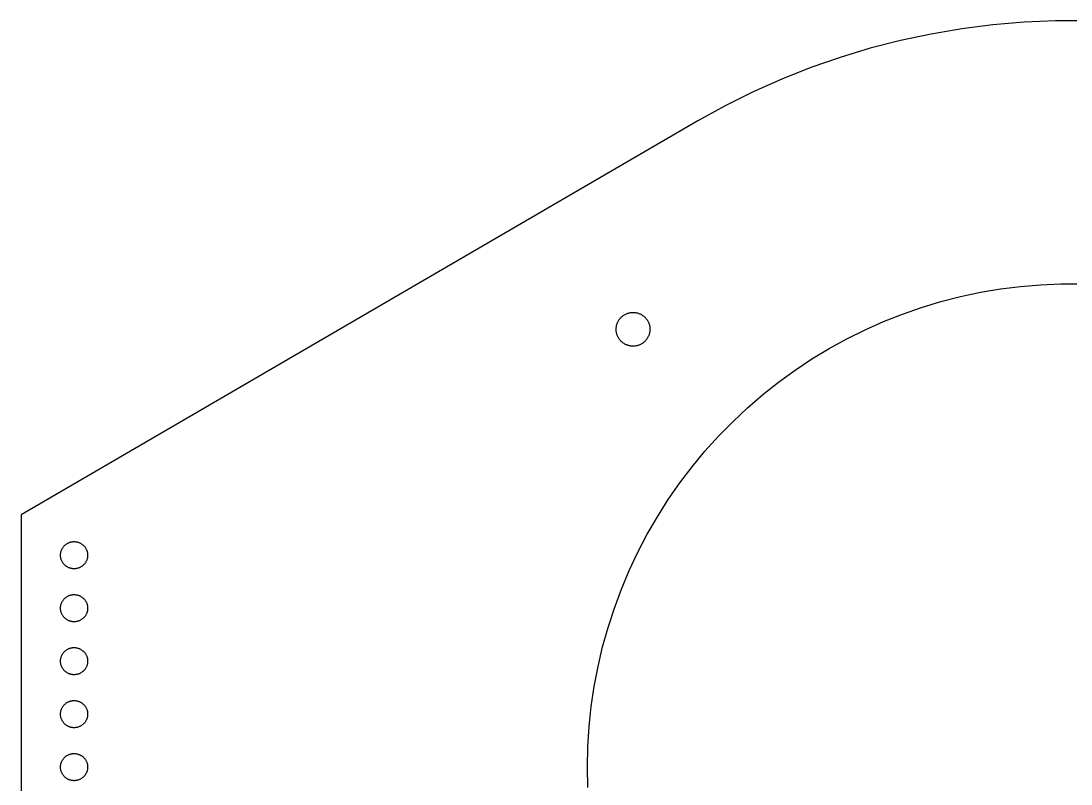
# Model space of a CAD drawing. Header units: metres. Extents: x -6.2 to 6.2, y -4.4 to 4.4.
# Drawn here: x -6.24 to 0, y -0.1 to 4.44 of the extents above; entities that cross this region are included whole.
import ezdxf

# ---------------------------------------------------------------- set-up
doc = ezdxf.new("R2010")
doc.units = ezdxf.units.M

msp = doc.modelspace()

# ---------------------------------------------------------------- linework, layer by layer
for p, q in [((-0.0929, 4.436), (-0.2786, 4.4282)), ((0.0929, 4.436), (-0.0929, 4.436)), ((-0.6482, 4.3894), (-0.8314, 4.3584)), ((-0.4638, 4.4127), (-0.6482, 4.3894)), ((-0.2786, 4.4282), (-0.4638, 4.4127)), ((-1.0132, 4.3198), (-1.1932, 4.2736)), ((-0.8314, 4.3584), (-1.0132, 4.3198)), ((-1.1932, 4.2736), (-1.3711, 4.2198)), ((-1.3711, 4.2198), (-1.5466, 4.1587)), ((-1.5466, 4.1587), (-1.7194, 4.0903)), ((-1.7194, 4.0903), (-1.8892, 4.0147)), ((-1.8892, 4.0147), (-2.0556, 3.9321)), ((-2.0556, 3.9321), (-2.2185, 3.8426)), ((-2.2185, 3.8426), (-6.2406, 1.5)), ((-0.1804, 2.8683), (-0.0602, 2.8734)), ((-0.0602, 2.8734), (0.0602, 2.8734)), ((-0.6563, 2.7981), (-0.5385, 2.8231)), ((-0.5385, 2.8231), (-0.4198, 2.8432)), ((-0.4198, 2.8432), (-0.3004, 2.8583)), ((-0.3004, 2.8583), (-0.1804, 2.8683)), ((-0.8881, 2.7333), (-0.7729, 2.7681)), ((-0.7729, 2.7681), (-0.6563, 2.7981)), ((-2.6645, 2.6822), (-2.6611, 2.6848)), ((-2.6611, 2.6848), (-2.6576, 2.6871)), ((-2.6576, 2.6871), (-2.654, 2.6893)), ((-2.654, 2.6893), (-2.6504, 2.6914)), ((-2.6504, 2.6914), (-2.6466, 2.6933)), ((-2.6466, 2.6933), (-2.6428, 2.6951)), ((-2.6428, 2.6951), (-2.6389, 2.6967)), ((-2.6389, 2.6967), (-2.6349, 2.6981)), ((-2.6349, 2.6981), (-2.6309, 2.6993)), ((-2.6309, 2.6993), (-2.6269, 2.7004)), ((-2.6269, 2.7004), (-2.6228, 2.7013)), ((-2.6228, 2.7013), (-2.6186, 2.7021)), ((-2.6186, 2.7021), (-2.6145, 2.7027)), ((-2.6145, 2.7027), (-2.6103, 2.7031)), ((-2.6103, 2.7031), (-2.6061, 2.7033)), ((-2.6061, 2.7033), (-2.6019, 2.7033)), ((-2.6019, 2.7033), (-2.5977, 2.7032)), ((-2.5977, 2.7032), (-2.5935, 2.7029)), ((-2.5935, 2.7029), (-2.5893, 2.7024)), ((-2.5893, 2.7024), (-2.5851, 2.7017)), ((-2.5851, 2.7017), (-2.581, 2.7009)), ((-2.581, 2.7009), (-2.5769, 2.6999)), ((-2.5769, 2.6999), (-2.5729, 2.6987)), ((-2.5729, 2.6987), (-2.5689, 2.6974)), ((-2.5689, 2.6974), (-2.565, 2.6959)), ((-2.565, 2.6959), (-2.5611, 2.6942)), ((-2.5611, 2.6942), (-2.5573, 2.6924)), ((-2.5573, 2.6924), (-2.5536, 2.6904)), ((-2.5536, 2.6904), (-2.55, 2.6883)), ((-2.55, 2.6883), (-2.5465, 2.686)), ((-2.5465, 2.686), (-2.5431, 2.6835)), ((-2.5431, 2.6835), (-2.5398, 2.6809)), ((-1.1137, 2.6494), (-1.0018, 2.6938)), ((-1.0018, 2.6938), (-0.8881, 2.7333)), ((-2.7021, 2.6186), (-2.7013, 2.6228)), ((-2.7013, 2.6228), (-2.7004, 2.6269)), ((-2.7004, 2.6269), (-2.6993, 2.6309)), ((-2.6993, 2.6309), (-2.6981, 2.6349)), ((-2.6981, 2.6349), (-2.6967, 2.6389)), ((-2.6967, 2.6389), (-2.6951, 2.6428)), ((-2.6951, 2.6428), (-2.6933, 2.6466)), ((-2.6933, 2.6466), (-2.6914, 2.6504)), ((-2.6914, 2.6504), (-2.6893, 2.654)), ((-2.6893, 2.654), (-2.6871, 2.6576)), ((-2.6871, 2.6576), (-2.6848, 2.6611)), ((-2.6848, 2.6611), (-2.6822, 2.6645)), ((-2.6822, 2.6645), (-2.6796, 2.6677)), ((-2.6796, 2.6677), (-2.6768, 2.6709)), ((-2.6768, 2.6709), (-2.6739, 2.6739)), ((-2.6739, 2.6739), (-2.6709, 2.6768)), ((-2.6709, 2.6768), (-2.6677, 2.6796)), ((-2.6677, 2.6796), (-2.6645, 2.6822)), ((-2.5398, 2.6809), (-2.5365, 2.6782)), ((-2.5365, 2.6782), (-2.5334, 2.6754)), ((-2.5334, 2.6754), (-2.5305, 2.6724)), ((-2.5305, 2.6724), (-2.5276, 2.6693)), ((-2.5276, 2.6693), (-2.5249, 2.6661)), ((-2.5249, 2.6661), (-2.5223, 2.6628)), ((-2.5223, 2.6628), (-2.5199, 2.6593)), ((-2.5199, 2.6593), (-2.5176, 2.6558)), ((-2.5176, 2.6558), (-2.5155, 2.6522)), ((-2.5155, 2.6522), (-2.5135, 2.6485)), ((-2.5135, 2.6485), (-2.5116, 2.6447)), ((-2.5116, 2.6447), (-2.51, 2.6408)), ((-2.51, 2.6408), (-2.5085, 2.6369)), ((-2.5085, 2.6369), (-2.5071, 2.633)), ((-2.5071, 2.633), (-2.5059, 2.6289)), ((-2.5059, 2.6289), (-2.5049, 2.6248)), ((-2.5049, 2.6248), (-2.5041, 2.6207)), ((-1.2237, 2.6005), (-1.1137, 2.6494)), ((-2.7033, 2.6061), (-2.7031, 2.6103)), ((-2.7033, 2.6019), (-2.7033, 2.6061)), ((-2.7032, 2.5977), (-2.7033, 2.6019)), ((-2.7029, 2.5935), (-2.7032, 2.5977)), ((-2.7031, 2.6103), (-2.7027, 2.6145)), ((-2.7024, 2.5893), (-2.7029, 2.5935)), ((-2.7027, 2.6145), (-2.7021, 2.6186)), ((-2.7017, 2.5851), (-2.7024, 2.5893)), ((-2.7009, 2.581), (-2.7017, 2.5851)), ((-2.6999, 2.5769), (-2.7009, 2.581)), ((-2.6987, 2.5729), (-2.6999, 2.5769)), ((-2.6974, 2.5689), (-2.6987, 2.5729)), ((-2.6959, 2.565), (-2.6974, 2.5689)), ((-2.6942, 2.5611), (-2.6959, 2.565)), ((-2.6924, 2.5573), (-2.6942, 2.5611)), ((-2.5125, 2.5592), (-2.5145, 2.5555)), ((-2.5108, 2.5631), (-2.5125, 2.5592)), ((-2.5092, 2.5669), (-2.5108, 2.5631)), ((-2.5078, 2.5709), (-2.5092, 2.5669)), ((-2.5065, 2.5749), (-2.5078, 2.5709)), ((-2.5054, 2.579), (-2.5065, 2.5749)), ((-2.5045, 2.5831), (-2.5054, 2.579)), ((-2.5038, 2.5872), (-2.5045, 2.5831)), ((-2.5041, 2.6207), (-2.5035, 2.6166)), ((-2.5032, 2.5914), (-2.5038, 2.5872)), ((-2.5035, 2.6166), (-2.503, 2.6124)), ((-2.5028, 2.5956), (-2.5032, 2.5914)), ((-2.503, 2.6124), (-2.5027, 2.6082)), ((-2.5026, 2.5998), (-2.5028, 2.5956)), ((-2.5027, 2.6082), (-2.5025, 2.604)), ((-2.5025, 2.604), (-2.5026, 2.5998)), ((-1.3315, 2.5469), (-1.2237, 2.6005)), ((-2.6904, 2.5536), (-2.6924, 2.5573)), ((-2.6883, 2.55), (-2.6904, 2.5536)), ((-2.686, 2.5465), (-2.6883, 2.55)), ((-2.6835, 2.5431), (-2.686, 2.5465)), ((-2.6809, 2.5398), (-2.6835, 2.5431)), ((-2.6782, 2.5365), (-2.6809, 2.5398)), ((-2.6754, 2.5334), (-2.6782, 2.5365)), ((-2.6724, 2.5305), (-2.6754, 2.5334)), ((-2.6693, 2.5276), (-2.6724, 2.5305)), ((-2.6661, 2.5249), (-2.6693, 2.5276)), ((-2.6628, 2.5223), (-2.6661, 2.5249)), ((-2.6593, 2.5199), (-2.6628, 2.5223)), ((-2.6558, 2.5176), (-2.6593, 2.5199)), ((-2.6522, 2.5155), (-2.6558, 2.5176)), ((-2.6485, 2.5135), (-2.6522, 2.5155)), ((-2.6447, 2.5116), (-2.6485, 2.5135)), ((-2.6408, 2.51), (-2.6447, 2.5116)), ((-2.6369, 2.5085), (-2.6408, 2.51)), ((-2.633, 2.5071), (-2.6369, 2.5085)), ((-2.6289, 2.5059), (-2.633, 2.5071)), ((-2.6248, 2.5049), (-2.6289, 2.5059)), ((-2.6207, 2.5041), (-2.6248, 2.5049)), ((-2.6166, 2.5035), (-2.6207, 2.5041)), ((-2.6124, 2.503), (-2.6166, 2.5035)), ((-2.6082, 2.5027), (-2.6124, 2.503)), ((-2.604, 2.5025), (-2.6082, 2.5027)), ((-2.5998, 2.5026), (-2.604, 2.5025)), ((-2.5956, 2.5028), (-2.5998, 2.5026)), ((-2.5914, 2.5032), (-2.5956, 2.5028)), ((-2.5872, 2.5038), (-2.5914, 2.5032)), ((-2.5831, 2.5045), (-2.5872, 2.5038)), ((-2.579, 2.5054), (-2.5831, 2.5045)), ((-2.5749, 2.5065), (-2.579, 2.5054)), ((-2.5709, 2.5078), (-2.5749, 2.5065)), ((-2.5669, 2.5092), (-2.5709, 2.5078)), ((-2.5631, 2.5108), (-2.5669, 2.5092)), ((-2.5592, 2.5125), (-2.5631, 2.5108)), ((-2.5555, 2.5145), (-2.5592, 2.5125)), ((-2.5518, 2.5165), (-2.5555, 2.5145)), ((-2.5482, 2.5187), (-2.5518, 2.5165)), ((-2.5448, 2.5211), (-2.5482, 2.5187)), ((-2.5414, 2.5236), (-2.5448, 2.5211)), ((-2.5381, 2.5263), (-2.5414, 2.5236)), ((-2.535, 2.529), (-2.5381, 2.5263)), ((-2.5319, 2.5319), (-2.535, 2.529)), ((-2.529, 2.535), (-2.5319, 2.5319)), ((-2.5263, 2.5381), (-2.529, 2.535)), ((-2.5236, 2.5414), (-2.5263, 2.5381)), ((-2.5211, 2.5448), (-2.5236, 2.5414)), ((-2.5187, 2.5482), (-2.5211, 2.5448)), ((-2.5165, 2.5518), (-2.5187, 2.5482)), ((-2.5145, 2.5555), (-2.5165, 2.5518)), ((-1.437, 2.489), (-1.3315, 2.5469)), ((-1.54, 2.4266), (-1.437, 2.489)), ((-1.6402, 2.36), (-1.54, 2.4266)), ((-1.7376, 2.2892), (-1.6402, 2.36)), ((-1.8319, 2.2145), (-1.7376, 2.2892)), ((-1.9231, 2.1358), (-1.8319, 2.2145)), ((-2.0108, 2.0534), (-1.9231, 2.1358)), ((-2.0951, 1.9674), (-2.0108, 2.0534)), ((-2.1756, 1.8779), (-2.0951, 1.9674)), ((-2.2523, 1.7852), (-2.1756, 1.8779)), ((-2.3251, 1.6893), (-2.2523, 1.7852)), ((-2.3938, 1.5904), (-2.3251, 1.6893)), ((-2.4583, 1.4888), (-2.3938, 1.5904)), ((-6.2406, 1.5), (-6.2406, -1.5)), ((-2.5185, 1.3846), (-2.4583, 1.4888)), ((-2.5743, 1.2779), (-2.5185, 1.3846)), ((-5.9884, 1.31), (-5.9863, 1.3126)), ((-5.9863, 1.3126), (-5.984, 1.3151)), ((-5.984, 1.3151), (-5.9817, 1.3175)), ((-5.9817, 1.3175), (-5.9792, 1.3198)), ((-5.9792, 1.3198), (-5.9766, 1.322)), ((-5.9766, 1.322), (-5.974, 1.3241)), ((-5.974, 1.3241), (-5.9713, 1.3261)), ((-5.9713, 1.3261), (-5.9684, 1.328)), ((-5.9684, 1.328), (-5.9656, 1.3297)), ((-5.9656, 1.3297), (-5.9626, 1.3314)), ((-5.9626, 1.3314), (-5.9596, 1.3329)), ((-5.9596, 1.3329), (-5.9565, 1.3342)), ((-5.9565, 1.3342), (-5.9533, 1.3355)), ((-5.9533, 1.3355), (-5.9501, 1.3366)), ((-5.9501, 1.3366), (-5.9469, 1.3376)), ((-5.9469, 1.3376), (-5.9436, 1.3384)), ((-5.9436, 1.3384), (-5.9403, 1.3391)), ((-5.9403, 1.3391), (-5.937, 1.3397)), ((-5.937, 1.3397), (-5.9336, 1.3401)), ((-5.9336, 1.3401), (-5.9303, 1.3404)), ((-5.9303, 1.3404), (-5.9269, 1.3405)), ((-5.9269, 1.3405), (-5.9235, 1.3405)), ((-5.9235, 1.3405), (-5.9201, 1.3404)), ((-5.9201, 1.3404), (-5.9168, 1.3401)), ((-5.9168, 1.3401), (-5.9134, 1.3397)), ((-5.9134, 1.3397), (-5.9101, 1.3391)), ((-5.9101, 1.3391), (-5.9067, 1.3384)), ((-5.9067, 1.3384), (-5.9035, 1.3376)), ((-5.9035, 1.3376), (-5.9002, 1.3366)), ((-5.9002, 1.3366), (-5.8971, 1.3355)), ((-5.8971, 1.3355), (-5.8939, 1.3342)), ((-5.8939, 1.3342), (-5.8908, 1.3329)), ((-5.8908, 1.3329), (-5.8878, 1.3314)), ((-5.8878, 1.3314), (-5.8848, 1.3297)), ((-5.8848, 1.3297), (-5.8819, 1.328)), ((-5.8819, 1.328), (-5.8791, 1.3261)), ((-5.8791, 1.3261), (-5.8764, 1.3241)), ((-5.8764, 1.3241), (-5.8738, 1.322)), ((-5.8738, 1.322), (-5.8712, 1.3198)), ((-5.8712, 1.3198), (-5.8687, 1.3175)), ((-5.8687, 1.3175), (-5.8663, 1.3151)), ((-5.8663, 1.3151), (-5.8641, 1.3126)), ((-5.8641, 1.3126), (-5.8619, 1.31)), ((-6.0059, 1.2598), (-6.0058, 1.2632)), ((-6.0058, 1.2565), (-6.0059, 1.2598)), ((-6.0058, 1.2632), (-6.0056, 1.2666)), ((-6.0056, 1.2531), (-6.0058, 1.2565)), ((-6.0056, 1.2666), (-6.0053, 1.2699)), ((-6.0053, 1.2497), (-6.0056, 1.2531)), ((-6.0053, 1.2699), (-6.0048, 1.2733)), ((-6.0048, 1.2464), (-6.0053, 1.2497)), ((-6.0048, 1.2733), (-6.0041, 1.2766)), ((-6.0041, 1.2766), (-6.0034, 1.2799)), ((-6.0034, 1.2799), (-6.0025, 1.2832)), ((-6.0025, 1.2832), (-6.0014, 1.2864)), ((-6.0014, 1.2864), (-6.0002, 1.2895)), ((-6.0002, 1.2895), (-5.9989, 1.2927)), ((-5.9989, 1.2927), (-5.9975, 1.2957)), ((-5.9975, 1.2957), (-5.9959, 1.2987)), ((-5.9959, 1.2987), (-5.9942, 1.3016)), ((-5.9942, 1.3016), (-5.9924, 1.3045)), ((-5.9924, 1.3045), (-5.9905, 1.3073)), ((-5.9905, 1.3073), (-5.9884, 1.31)), ((-5.8619, 1.31), (-5.8599, 1.3073)), ((-5.8599, 1.3073), (-5.858, 1.3045)), ((-5.858, 1.3045), (-5.8562, 1.3016)), ((-5.8562, 1.3016), (-5.8545, 1.2987)), ((-5.8545, 1.2987), (-5.8529, 1.2957)), ((-5.8529, 1.2957), (-5.8515, 1.2927)), ((-5.8515, 1.2927), (-5.8501, 1.2895)), ((-5.8501, 1.2895), (-5.849, 1.2864)), ((-5.849, 1.2864), (-5.8479, 1.2832)), ((-5.8479, 1.2832), (-5.847, 1.2799)), ((-5.847, 1.2799), (-5.8462, 1.2766)), ((-5.8462, 1.2766), (-5.8456, 1.2733)), ((-5.8456, 1.2733), (-5.8451, 1.2699)), ((-5.8451, 1.2497), (-5.8456, 1.2464)), ((-5.8451, 1.2699), (-5.8448, 1.2666)), ((-5.8448, 1.2531), (-5.8451, 1.2497)), ((-5.8448, 1.2666), (-5.8446, 1.2632)), ((-5.8446, 1.2565), (-5.8448, 1.2531)), ((-5.8446, 1.2632), (-5.8445, 1.2598)), ((-5.8445, 1.2598), (-5.8446, 1.2565)), ((-2.6255, 1.169), (-2.5743, 1.2779)), ((-6.0041, 1.2431), (-6.0048, 1.2464)), ((-6.0034, 1.2398), (-6.0041, 1.2431)), ((-6.0025, 1.2365), (-6.0034, 1.2398)), ((-6.0014, 1.2333), (-6.0025, 1.2365)), ((-6.0002, 1.2301), (-6.0014, 1.2333)), ((-5.9989, 1.227), (-6.0002, 1.2301)), ((-5.9975, 1.224), (-5.9989, 1.227)), ((-5.9959, 1.2209), (-5.9975, 1.224)), ((-5.9942, 1.218), (-5.9959, 1.2209)), ((-5.9924, 1.2152), (-5.9942, 1.218)), ((-5.9905, 1.2124), (-5.9924, 1.2152)), ((-5.9884, 1.2097), (-5.9905, 1.2124)), ((-5.9863, 1.2071), (-5.9884, 1.2097)), ((-5.984, 1.2046), (-5.9863, 1.2071)), ((-5.9817, 1.2022), (-5.984, 1.2046)), ((-5.9792, 1.1999), (-5.9817, 1.2022)), ((-5.9766, 1.1977), (-5.9792, 1.1999)), ((-5.974, 1.1955), (-5.9766, 1.1977)), ((-5.9713, 1.1936), (-5.974, 1.1955)), ((-5.9684, 1.1917), (-5.9713, 1.1936)), ((-5.9656, 1.1899), (-5.9684, 1.1917)), ((-5.9626, 1.1883), (-5.9656, 1.1899)), ((-5.9596, 1.1868), (-5.9626, 1.1883)), ((-5.9565, 1.1854), (-5.9596, 1.1868)), ((-5.8908, 1.1868), (-5.8939, 1.1854)), ((-5.8878, 1.1883), (-5.8908, 1.1868)), ((-5.8848, 1.1899), (-5.8878, 1.1883)), ((-5.8819, 1.1917), (-5.8848, 1.1899)), ((-5.8791, 1.1936), (-5.8819, 1.1917)), ((-5.8764, 1.1955), (-5.8791, 1.1936)), ((-5.8738, 1.1977), (-5.8764, 1.1955)), ((-5.8712, 1.1999), (-5.8738, 1.1977)), ((-5.8687, 1.2022), (-5.8712, 1.1999)), ((-5.8663, 1.2046), (-5.8687, 1.2022)), ((-5.8641, 1.2071), (-5.8663, 1.2046)), ((-5.8619, 1.2097), (-5.8641, 1.2071)), ((-5.8599, 1.2124), (-5.8619, 1.2097)), ((-5.858, 1.2152), (-5.8599, 1.2124)), ((-5.8562, 1.218), (-5.858, 1.2152)), ((-5.8545, 1.2209), (-5.8562, 1.218)), ((-5.8529, 1.224), (-5.8545, 1.2209)), ((-5.8515, 1.227), (-5.8529, 1.224)), ((-5.8501, 1.2301), (-5.8515, 1.227)), ((-5.849, 1.2333), (-5.8501, 1.2301)), ((-5.8479, 1.2365), (-5.849, 1.2333)), ((-5.847, 1.2398), (-5.8479, 1.2365)), ((-5.8462, 1.2431), (-5.847, 1.2398)), ((-5.8456, 1.2464), (-5.8462, 1.2431)), ((-5.9533, 1.1842), (-5.9565, 1.1854)), ((-5.9501, 1.1831), (-5.9533, 1.1842)), ((-5.9469, 1.1821), (-5.9501, 1.1831)), ((-5.9436, 1.1813), (-5.9469, 1.1821)), ((-5.9403, 1.1806), (-5.9436, 1.1813)), ((-5.937, 1.18), (-5.9403, 1.1806)), ((-5.9336, 1.1796), (-5.937, 1.18)), ((-5.9303, 1.1793), (-5.9336, 1.1796)), ((-5.9269, 1.1791), (-5.9303, 1.1793)), ((-5.9235, 1.1791), (-5.9269, 1.1791)), ((-5.9201, 1.1793), (-5.9235, 1.1791)), ((-5.9168, 1.1796), (-5.9201, 1.1793)), ((-5.9134, 1.18), (-5.9168, 1.1796)), ((-5.9101, 1.1806), (-5.9134, 1.18)), ((-5.9067, 1.1813), (-5.9101, 1.1806)), ((-5.9035, 1.1821), (-5.9067, 1.1813)), ((-5.9002, 1.1831), (-5.9035, 1.1821)), ((-5.8971, 1.1842), (-5.9002, 1.1831)), ((-5.8939, 1.1854), (-5.8971, 1.1842)), ((-2.6722, 1.058), (-2.6255, 1.169)), ((-5.9863, 0.9976), (-5.984, 1.0001)), ((-5.984, 1.0001), (-5.9817, 1.0025)), ((-5.9817, 1.0025), (-5.9792, 1.0049)), ((-5.9792, 1.0049), (-5.9766, 1.0071)), ((-5.9766, 1.0071), (-5.974, 1.0092)), ((-5.974, 1.0092), (-5.9713, 1.0111)), ((-5.9713, 1.0111), (-5.9684, 1.013)), ((-5.9684, 1.013), (-5.9656, 1.0148)), ((-5.9656, 1.0148), (-5.9626, 1.0164)), ((-5.9626, 1.0164), (-5.9596, 1.0179)), ((-5.9596, 1.0179), (-5.9565, 1.0193)), ((-5.9565, 1.0193), (-5.9533, 1.0205)), ((-5.9533, 1.0205), (-5.9501, 1.0216)), ((-5.9501, 1.0216), (-5.9469, 1.0226)), ((-5.9469, 1.0226), (-5.9436, 1.0234)), ((-5.9436, 1.0234), (-5.9403, 1.0241)), ((-5.9403, 1.0241), (-5.937, 1.0247)), ((-5.937, 1.0247), (-5.9336, 1.0252)), ((-5.9336, 1.0252), (-5.9303, 1.0254)), ((-5.9303, 1.0254), (-5.9269, 1.0256)), ((-5.9269, 1.0256), (-5.9235, 1.0256)), ((-5.9235, 1.0256), (-5.9201, 1.0254)), ((-5.9201, 1.0254), (-5.9168, 1.0252)), ((-5.9168, 1.0252), (-5.9134, 1.0247)), ((-5.9134, 1.0247), (-5.9101, 1.0241)), ((-5.9101, 1.0241), (-5.9067, 1.0234)), ((-5.9067, 1.0234), (-5.9035, 1.0226)), ((-5.9035, 1.0226), (-5.9002, 1.0216)), ((-5.9002, 1.0216), (-5.8971, 1.0205)), ((-5.8971, 1.0205), (-5.8939, 1.0193)), ((-5.8939, 1.0193), (-5.8908, 1.0179)), ((-5.8908, 1.0179), (-5.8878, 1.0164)), ((-5.8878, 1.0164), (-5.8848, 1.0148)), ((-5.8848, 1.0148), (-5.8819, 1.013)), ((-5.8819, 1.013), (-5.8791, 1.0111)), ((-5.8791, 1.0111), (-5.8764, 1.0092)), ((-5.8764, 1.0092), (-5.8738, 1.0071)), ((-5.8738, 1.0071), (-5.8712, 1.0049)), ((-5.8712, 1.0049), (-5.8687, 1.0025)), ((-5.8687, 1.0025), (-5.8663, 1.0001)), ((-5.8663, 1.0001), (-5.8641, 0.9976)), ((-2.7141, 0.9452), (-2.6722, 1.058)), ((-6.0059, 0.9449), (-6.0058, 0.9483)), ((-6.0058, 0.9415), (-6.0059, 0.9449)), ((-6.0058, 0.9483), (-6.0056, 0.9516)), ((-6.0056, 0.9381), (-6.0058, 0.9415)), ((-6.0056, 0.9516), (-6.0053, 0.955)), ((-6.0053, 0.9348), (-6.0056, 0.9381)), ((-6.0053, 0.955), (-6.0048, 0.9583)), ((-6.0048, 0.9583), (-6.0041, 0.9617)), ((-6.0041, 0.9617), (-6.0034, 0.965)), ((-6.0034, 0.965), (-6.0025, 0.9682)), ((-6.0025, 0.9682), (-6.0014, 0.9714)), ((-6.0014, 0.9714), (-6.0002, 0.9746)), ((-6.0002, 0.9746), (-5.9989, 0.9777)), ((-5.9989, 0.9777), (-5.9975, 0.9808)), ((-5.9975, 0.9808), (-5.9959, 0.9837)), ((-5.9959, 0.9837), (-5.9942, 0.9867)), ((-5.9942, 0.9867), (-5.9924, 0.9895)), ((-5.9924, 0.9895), (-5.9905, 0.9923)), ((-5.9905, 0.9923), (-5.9884, 0.995)), ((-5.9884, 0.995), (-5.9863, 0.9976)), ((-5.8641, 0.9976), (-5.8619, 0.995)), ((-5.8619, 0.995), (-5.8599, 0.9923)), ((-5.8599, 0.9923), (-5.858, 0.9895)), ((-5.858, 0.9895), (-5.8562, 0.9867)), ((-5.8562, 0.9867), (-5.8545, 0.9837)), ((-5.8545, 0.9837), (-5.8529, 0.9808)), ((-5.8529, 0.9808), (-5.8515, 0.9777)), ((-5.8515, 0.9777), (-5.8501, 0.9746)), ((-5.8501, 0.9746), (-5.849, 0.9714)), ((-5.849, 0.9714), (-5.8479, 0.9682)), ((-5.8479, 0.9682), (-5.847, 0.965)), ((-5.847, 0.965), (-5.8462, 0.9617)), ((-5.8462, 0.9617), (-5.8456, 0.9583)), ((-5.8456, 0.9583), (-5.8451, 0.955)), ((-5.8451, 0.955), (-5.8448, 0.9516)), ((-5.8448, 0.9381), (-5.8451, 0.9348)), ((-5.8448, 0.9516), (-5.8446, 0.9483)), ((-5.8446, 0.9415), (-5.8448, 0.9381)), ((-5.8446, 0.9483), (-5.8445, 0.9449)), ((-5.8445, 0.9449), (-5.8446, 0.9415)), ((-2.7513, 0.8307), (-2.7141, 0.9452)), ((-6.0048, 0.9314), (-6.0053, 0.9348)), ((-6.0041, 0.9281), (-6.0048, 0.9314)), ((-6.0034, 0.9248), (-6.0041, 0.9281)), ((-6.0025, 0.9215), (-6.0034, 0.9248)), ((-6.0014, 0.9183), (-6.0025, 0.9215)), ((-6.0002, 0.9152), (-6.0014, 0.9183)), ((-5.9989, 0.912), (-6.0002, 0.9152)), ((-5.9975, 0.909), (-5.9989, 0.912)), ((-5.9959, 0.906), (-5.9975, 0.909)), ((-5.9942, 0.9031), (-5.9959, 0.906)), ((-5.9924, 0.9002), (-5.9942, 0.9031)), ((-5.9905, 0.8974), (-5.9924, 0.9002)), ((-5.9884, 0.8947), (-5.9905, 0.8974)), ((-5.9863, 0.8921), (-5.9884, 0.8947)), ((-5.984, 0.8896), (-5.9863, 0.8921)), ((-5.9817, 0.8872), (-5.984, 0.8896)), ((-5.9792, 0.8849), (-5.9817, 0.8872)), ((-5.9766, 0.8827), (-5.9792, 0.8849)), ((-5.974, 0.8806), (-5.9766, 0.8827)), ((-5.9713, 0.8786), (-5.974, 0.8806)), ((-5.9684, 0.8767), (-5.9713, 0.8786)), ((-5.9656, 0.875), (-5.9684, 0.8767)), ((-5.9626, 0.8734), (-5.9656, 0.875)), ((-5.8848, 0.875), (-5.8878, 0.8734)), ((-5.8819, 0.8767), (-5.8848, 0.875)), ((-5.8791, 0.8786), (-5.8819, 0.8767)), ((-5.8764, 0.8806), (-5.8791, 0.8786)), ((-5.8738, 0.8827), (-5.8764, 0.8806)), ((-5.8712, 0.8849), (-5.8738, 0.8827)), ((-5.8687, 0.8872), (-5.8712, 0.8849)), ((-5.8663, 0.8896), (-5.8687, 0.8872)), ((-5.8641, 0.8921), (-5.8663, 0.8896)), ((-5.8619, 0.8947), (-5.8641, 0.8921)), ((-5.8599, 0.8974), (-5.8619, 0.8947)), ((-5.858, 0.9002), (-5.8599, 0.8974)), ((-5.8562, 0.9031), (-5.858, 0.9002)), ((-5.8545, 0.906), (-5.8562, 0.9031)), ((-5.8529, 0.909), (-5.8545, 0.906)), ((-5.8515, 0.912), (-5.8529, 0.909)), ((-5.8501, 0.9152), (-5.8515, 0.912)), ((-5.849, 0.9183), (-5.8501, 0.9152)), ((-5.8479, 0.9215), (-5.849, 0.9183)), ((-5.847, 0.9248), (-5.8479, 0.9215)), ((-5.8462, 0.9281), (-5.847, 0.9248)), ((-5.8456, 0.9314), (-5.8462, 0.9281)), ((-5.8451, 0.9348), (-5.8456, 0.9314)), ((-5.9596, 0.8718), (-5.9626, 0.8734)), ((-5.9565, 0.8705), (-5.9596, 0.8718)), ((-5.9533, 0.8692), (-5.9565, 0.8705)), ((-5.9501, 0.8681), (-5.9533, 0.8692)), ((-5.9469, 0.8671), (-5.9501, 0.8681)), ((-5.9436, 0.8663), (-5.9469, 0.8671)), ((-5.9403, 0.8656), (-5.9436, 0.8663)), ((-5.937, 0.865), (-5.9403, 0.8656)), ((-5.9336, 0.8646), (-5.937, 0.865)), ((-5.9303, 0.8643), (-5.9336, 0.8646)), ((-5.9269, 0.8642), (-5.9303, 0.8643)), ((-5.9235, 0.8642), (-5.9269, 0.8642)), ((-5.9201, 0.8643), (-5.9235, 0.8642)), ((-5.9168, 0.8646), (-5.9201, 0.8643)), ((-5.9134, 0.865), (-5.9168, 0.8646)), ((-5.9101, 0.8656), (-5.9134, 0.865)), ((-5.9067, 0.8663), (-5.9101, 0.8656)), ((-5.9035, 0.8671), (-5.9067, 0.8663)), ((-5.9002, 0.8681), (-5.9035, 0.8671)), ((-5.8971, 0.8692), (-5.9002, 0.8681)), ((-5.8939, 0.8705), (-5.8971, 0.8692)), ((-5.8908, 0.8718), (-5.8939, 0.8705)), ((-5.8878, 0.8734), (-5.8908, 0.8718)), ((-2.7837, 0.7147), (-2.7513, 0.8307)), ((-5.984, 0.6852), (-5.9817, 0.6876)), ((-5.9817, 0.6876), (-5.9792, 0.6899)), ((-5.9792, 0.6899), (-5.9766, 0.6921)), ((-5.9766, 0.6921), (-5.974, 0.6942)), ((-5.974, 0.6942), (-5.9713, 0.6962)), ((-5.9713, 0.6962), (-5.9684, 0.6981)), ((-5.9684, 0.6981), (-5.9656, 0.6998)), ((-5.9656, 0.6998), (-5.9626, 0.7014)), ((-5.9626, 0.7014), (-5.9596, 0.7029)), ((-5.9596, 0.7029), (-5.9565, 0.7043)), ((-5.9565, 0.7043), (-5.9533, 0.7056)), ((-5.9533, 0.7056), (-5.9501, 0.7067)), ((-5.9501, 0.7067), (-5.9469, 0.7076)), ((-5.9469, 0.7076), (-5.9436, 0.7085)), ((-5.9436, 0.7085), (-5.9403, 0.7092)), ((-5.9403, 0.7092), (-5.937, 0.7098)), ((-5.937, 0.7098), (-5.9336, 0.7102)), ((-5.9336, 0.7102), (-5.9303, 0.7105)), ((-5.9303, 0.7105), (-5.9269, 0.7106)), ((-5.9269, 0.7106), (-5.9235, 0.7106)), ((-5.9235, 0.7106), (-5.9201, 0.7105)), ((-5.9201, 0.7105), (-5.9168, 0.7102)), ((-5.9168, 0.7102), (-5.9134, 0.7098)), ((-5.9134, 0.7098), (-5.9101, 0.7092)), ((-5.9101, 0.7092), (-5.9067, 0.7085)), ((-5.9067, 0.7085), (-5.9035, 0.7076)), ((-5.9035, 0.7076), (-5.9002, 0.7067)), ((-5.9002, 0.7067), (-5.8971, 0.7056)), ((-5.8971, 0.7056), (-5.8939, 0.7043)), ((-5.8939, 0.7043), (-5.8908, 0.7029)), ((-5.8908, 0.7029), (-5.8878, 0.7014)), ((-5.8878, 0.7014), (-5.8848, 0.6998)), ((-5.8848, 0.6998), (-5.8819, 0.6981)), ((-5.8819, 0.6981), (-5.8791, 0.6962)), ((-5.8791, 0.6962), (-5.8764, 0.6942)), ((-5.8764, 0.6942), (-5.8738, 0.6921)), ((-5.8738, 0.6921), (-5.8712, 0.6899)), ((-5.8712, 0.6899), (-5.8687, 0.6876)), ((-5.8687, 0.6876), (-5.8663, 0.6852)), ((-2.8112, 0.5975), (-2.7837, 0.7147)), ((-6.0059, 0.6299), (-6.0058, 0.6333)), ((-6.0058, 0.6265), (-6.0059, 0.6299)), ((-6.0058, 0.6333), (-6.0056, 0.6367)), ((-6.0056, 0.6232), (-6.0058, 0.6265)), ((-6.0056, 0.6367), (-6.0053, 0.64)), ((-6.0053, 0.64), (-6.0048, 0.6434)), ((-6.0048, 0.6434), (-6.0041, 0.6467)), ((-6.0041, 0.6467), (-6.0034, 0.65)), ((-6.0034, 0.65), (-6.0025, 0.6532)), ((-6.0025, 0.6532), (-6.0014, 0.6565)), ((-6.0014, 0.6565), (-6.0002, 0.6596)), ((-6.0002, 0.6596), (-5.9989, 0.6627)), ((-5.9989, 0.6627), (-5.9975, 0.6658)), ((-5.9975, 0.6658), (-5.9959, 0.6688)), ((-5.9959, 0.6688), (-5.9942, 0.6717)), ((-5.9942, 0.6717), (-5.9924, 0.6746)), ((-5.9924, 0.6746), (-5.9905, 0.6774)), ((-5.9905, 0.6774), (-5.9884, 0.68)), ((-5.9884, 0.68), (-5.9863, 0.6826)), ((-5.9863, 0.6826), (-5.984, 0.6852)), ((-5.8663, 0.6852), (-5.8641, 0.6826)), ((-5.8641, 0.6826), (-5.8619, 0.68)), ((-5.8619, 0.68), (-5.8599, 0.6774)), ((-5.8599, 0.6774), (-5.858, 0.6746)), ((-5.858, 0.6746), (-5.8562, 0.6717)), ((-5.8562, 0.6717), (-5.8545, 0.6688)), ((-5.8545, 0.6688), (-5.8529, 0.6658)), ((-5.8529, 0.6658), (-5.8515, 0.6627)), ((-5.8515, 0.6627), (-5.8501, 0.6596)), ((-5.8501, 0.6596), (-5.849, 0.6565)), ((-5.849, 0.6565), (-5.8479, 0.6532)), ((-5.8479, 0.6532), (-5.847, 0.65)), ((-5.847, 0.65), (-5.8462, 0.6467)), ((-5.8462, 0.6467), (-5.8456, 0.6434)), ((-5.8456, 0.6434), (-5.8451, 0.64)), ((-5.8451, 0.64), (-5.8448, 0.6367)), ((-5.8448, 0.6367), (-5.8446, 0.6333)), ((-5.8446, 0.6265), (-5.8448, 0.6232)), ((-5.8446, 0.6333), (-5.8445, 0.6299)), ((-5.8445, 0.6299), (-5.8446, 0.6265)), ((-6.0053, 0.6198), (-6.0056, 0.6232)), ((-6.0048, 0.6165), (-6.0053, 0.6198)), ((-6.0041, 0.6131), (-6.0048, 0.6165)), ((-6.0034, 0.6098), (-6.0041, 0.6131)), ((-6.0025, 0.6066), (-6.0034, 0.6098)), ((-6.0014, 0.6034), (-6.0025, 0.6066)), ((-6.0002, 0.6002), (-6.0014, 0.6034)), ((-5.9989, 0.5971), (-6.0002, 0.6002)), ((-5.9975, 0.594), (-5.9989, 0.5971)), ((-5.9959, 0.591), (-5.9975, 0.594)), ((-5.9942, 0.5881), (-5.9959, 0.591)), ((-5.9924, 0.5853), (-5.9942, 0.5881)), ((-5.9905, 0.5825), (-5.9924, 0.5853)), ((-5.9884, 0.5798), (-5.9905, 0.5825)), ((-5.9863, 0.5772), (-5.9884, 0.5798)), ((-5.984, 0.5747), (-5.9863, 0.5772)), ((-5.9817, 0.5723), (-5.984, 0.5747)), ((-5.9792, 0.5699), (-5.9817, 0.5723)), ((-5.9766, 0.5677), (-5.9792, 0.5699)), ((-5.974, 0.5656), (-5.9766, 0.5677)), ((-5.9713, 0.5636), (-5.974, 0.5656)), ((-5.9684, 0.5618), (-5.9713, 0.5636)), ((-5.9656, 0.56), (-5.9684, 0.5618)), ((-5.8819, 0.5618), (-5.8848, 0.56)), ((-5.8791, 0.5636), (-5.8819, 0.5618)), ((-5.8764, 0.5656), (-5.8791, 0.5636)), ((-5.8738, 0.5677), (-5.8764, 0.5656)), ((-5.8712, 0.5699), (-5.8738, 0.5677)), ((-5.8687, 0.5723), (-5.8712, 0.5699)), ((-5.8663, 0.5747), (-5.8687, 0.5723)), ((-5.8641, 0.5772), (-5.8663, 0.5747)), ((-5.8619, 0.5798), (-5.8641, 0.5772)), ((-5.8599, 0.5825), (-5.8619, 0.5798)), ((-5.858, 0.5853), (-5.8599, 0.5825)), ((-5.8562, 0.5881), (-5.858, 0.5853)), ((-5.8545, 0.591), (-5.8562, 0.5881)), ((-5.8529, 0.594), (-5.8545, 0.591)), ((-5.8515, 0.5971), (-5.8529, 0.594)), ((-5.8501, 0.6002), (-5.8515, 0.5971)), ((-5.849, 0.6034), (-5.8501, 0.6002)), ((-5.8479, 0.6066), (-5.849, 0.6034)), ((-5.847, 0.6098), (-5.8479, 0.6066)), ((-5.8462, 0.6131), (-5.847, 0.6098)), ((-5.8456, 0.6165), (-5.8462, 0.6131)), ((-5.8451, 0.6198), (-5.8456, 0.6165)), ((-5.8448, 0.6232), (-5.8451, 0.6198)), ((-2.8338, 0.4793), (-2.8112, 0.5975)), ((-5.9626, 0.5584), (-5.9656, 0.56)), ((-5.9596, 0.5569), (-5.9626, 0.5584)), ((-5.9565, 0.5555), (-5.9596, 0.5569)), ((-5.9533, 0.5543), (-5.9565, 0.5555)), ((-5.9501, 0.5532), (-5.9533, 0.5543)), ((-5.9469, 0.5522), (-5.9501, 0.5532)), ((-5.9436, 0.5513), (-5.9469, 0.5522)), ((-5.9403, 0.5506), (-5.9436, 0.5513)), ((-5.937, 0.5501), (-5.9403, 0.5506)), ((-5.9336, 0.5497), (-5.937, 0.5501)), ((-5.9303, 0.5494), (-5.9336, 0.5497)), ((-5.9269, 0.5492), (-5.9303, 0.5494)), ((-5.9235, 0.5492), (-5.9269, 0.5492)), ((-5.9201, 0.5494), (-5.9235, 0.5492)), ((-5.9168, 0.5497), (-5.9201, 0.5494)), ((-5.9134, 0.5501), (-5.9168, 0.5497)), ((-5.9101, 0.5506), (-5.9134, 0.5501)), ((-5.9067, 0.5513), (-5.9101, 0.5506)), ((-5.9035, 0.5522), (-5.9067, 0.5513)), ((-5.9002, 0.5532), (-5.9035, 0.5522)), ((-5.8971, 0.5543), (-5.9002, 0.5532)), ((-5.8939, 0.5555), (-5.8971, 0.5543)), ((-5.8908, 0.5569), (-5.8939, 0.5555)), ((-5.8878, 0.5584), (-5.8908, 0.5569)), ((-5.8848, 0.56), (-5.8878, 0.5584)), ((-2.8514, 0.3602), (-2.8338, 0.4793)), ((-5.9817, 0.3726), (-5.9792, 0.3749)), ((-5.9792, 0.3749), (-5.9766, 0.3771)), ((-5.9766, 0.3771), (-5.974, 0.3792)), ((-5.974, 0.3792), (-5.9713, 0.3812)), ((-5.9713, 0.3812), (-5.9684, 0.3831)), ((-5.9684, 0.3831), (-5.9656, 0.3848)), ((-5.9656, 0.3848), (-5.9626, 0.3865)), ((-5.9626, 0.3865), (-5.9596, 0.388)), ((-5.9596, 0.388), (-5.9565, 0.3894)), ((-5.9565, 0.3894), (-5.9533, 0.3906)), ((-5.9533, 0.3906), (-5.9501, 0.3917)), ((-5.9501, 0.3917), (-5.9469, 0.3927)), ((-5.9469, 0.3927), (-5.9436, 0.3935)), ((-5.9436, 0.3935), (-5.9403, 0.3942)), ((-5.9403, 0.3942), (-5.937, 0.3948)), ((-5.937, 0.3948), (-5.9336, 0.3952)), ((-5.9336, 0.3952), (-5.9303, 0.3955)), ((-5.9303, 0.3955), (-5.9269, 0.3956)), ((-5.9269, 0.3956), (-5.9235, 0.3956)), ((-5.9235, 0.3956), (-5.9201, 0.3955)), ((-5.9201, 0.3955), (-5.9168, 0.3952)), ((-5.9168, 0.3952), (-5.9134, 0.3948)), ((-5.9134, 0.3948), (-5.9101, 0.3942)), ((-5.9101, 0.3942), (-5.9067, 0.3935)), ((-5.9067, 0.3935), (-5.9035, 0.3927)), ((-5.9035, 0.3927), (-5.9002, 0.3917)), ((-5.9002, 0.3917), (-5.8971, 0.3906)), ((-5.8971, 0.3906), (-5.8939, 0.3894)), ((-5.8939, 0.3894), (-5.8908, 0.388)), ((-5.8908, 0.388), (-5.8878, 0.3865)), ((-5.8878, 0.3865), (-5.8848, 0.3848)), ((-5.8848, 0.3848), (-5.8819, 0.3831)), ((-5.8819, 0.3831), (-5.8791, 0.3812)), ((-5.8791, 0.3812), (-5.8764, 0.3792)), ((-5.8764, 0.3792), (-5.8738, 0.3771)), ((-5.8738, 0.3771), (-5.8712, 0.3749)), ((-5.8712, 0.3749), (-5.8687, 0.3726)), ((-6.0059, 0.315), (-6.0058, 0.3183)), ((-6.0058, 0.3116), (-6.0059, 0.315)), ((-6.0058, 0.3183), (-6.0056, 0.3217)), ((-6.0056, 0.3217), (-6.0053, 0.3251)), ((-6.0053, 0.3251), (-6.0048, 0.3284)), ((-6.0048, 0.3284), (-6.0041, 0.3317)), ((-6.0041, 0.3317), (-6.0034, 0.335)), ((-6.0034, 0.335), (-6.0025, 0.3383)), ((-6.0025, 0.3383), (-6.0014, 0.3415)), ((-6.0014, 0.3415), (-6.0002, 0.3447)), ((-6.0002, 0.3447), (-5.9989, 0.3478)), ((-5.9989, 0.3478), (-5.9975, 0.3508)), ((-5.9975, 0.3508), (-5.9959, 0.3538)), ((-5.9959, 0.3538), (-5.9942, 0.3568)), ((-5.9942, 0.3568), (-5.9924, 0.3596)), ((-5.9924, 0.3596), (-5.9905, 0.3624)), ((-5.9905, 0.3624), (-5.9884, 0.3651)), ((-5.9884, 0.3651), (-5.9863, 0.3677)), ((-5.9863, 0.3677), (-5.984, 0.3702)), ((-5.984, 0.3702), (-5.9817, 0.3726)), ((-5.8687, 0.3726), (-5.8663, 0.3702)), ((-5.8663, 0.3702), (-5.8641, 0.3677)), ((-5.8641, 0.3677), (-5.8619, 0.3651)), ((-5.8619, 0.3651), (-5.8599, 0.3624)), ((-5.8599, 0.3624), (-5.858, 0.3596)), ((-5.858, 0.3596), (-5.8562, 0.3568)), ((-5.8562, 0.3568), (-5.8545, 0.3538)), ((-5.8545, 0.3538), (-5.8529, 0.3508)), ((-5.8529, 0.3508), (-5.8515, 0.3478)), ((-5.8515, 0.3478), (-5.8501, 0.3447)), ((-5.8501, 0.3447), (-5.849, 0.3415)), ((-5.849, 0.3415), (-5.8479, 0.3383)), ((-5.8479, 0.3383), (-5.847, 0.335)), ((-5.847, 0.335), (-5.8462, 0.3317)), ((-5.8462, 0.3317), (-5.8456, 0.3284)), ((-5.8456, 0.3284), (-5.8451, 0.3251)), ((-5.8451, 0.3251), (-5.8448, 0.3217)), ((-5.8448, 0.3217), (-5.8446, 0.3183)), ((-5.8446, 0.3183), (-5.8445, 0.315)), ((-5.8445, 0.315), (-5.8446, 0.3116)), ((-2.8639, 0.2405), (-2.8514, 0.3602)), ((-6.0056, 0.3082), (-6.0058, 0.3116)), ((-6.0053, 0.3048), (-6.0056, 0.3082)), ((-6.0048, 0.3015), (-6.0053, 0.3048)), ((-6.0041, 0.2982), (-6.0048, 0.3015)), ((-6.0034, 0.2949), (-6.0041, 0.2982)), ((-6.0025, 0.2916), (-6.0034, 0.2949)), ((-6.0014, 0.2884), (-6.0025, 0.2916)), ((-6.0002, 0.2852), (-6.0014, 0.2884)), ((-5.9989, 0.2821), (-6.0002, 0.2852)), ((-5.9975, 0.2791), (-5.9989, 0.2821)), ((-5.9959, 0.2761), (-5.9975, 0.2791)), ((-5.9942, 0.2731), (-5.9959, 0.2761)), ((-5.9924, 0.2703), (-5.9942, 0.2731)), ((-5.9905, 0.2675), (-5.9924, 0.2703)), ((-5.9884, 0.2648), (-5.9905, 0.2675)), ((-5.9863, 0.2622), (-5.9884, 0.2648)), ((-5.984, 0.2597), (-5.9863, 0.2622)), ((-5.9817, 0.2573), (-5.984, 0.2597)), ((-5.9792, 0.255), (-5.9817, 0.2573)), ((-5.9766, 0.2528), (-5.9792, 0.255)), ((-5.974, 0.2507), (-5.9766, 0.2528)), ((-5.9713, 0.2487), (-5.974, 0.2507)), ((-5.8764, 0.2507), (-5.8791, 0.2487)), ((-5.8738, 0.2528), (-5.8764, 0.2507)), ((-5.8712, 0.255), (-5.8738, 0.2528)), ((-5.8687, 0.2573), (-5.8712, 0.255)), ((-5.8663, 0.2597), (-5.8687, 0.2573)), ((-5.8641, 0.2622), (-5.8663, 0.2597)), ((-5.8619, 0.2648), (-5.8641, 0.2622)), ((-5.8599, 0.2675), (-5.8619, 0.2648)), ((-5.858, 0.2703), (-5.8599, 0.2675)), ((-5.8562, 0.2731), (-5.858, 0.2703)), ((-5.8545, 0.2761), (-5.8562, 0.2731)), ((-5.8529, 0.2791), (-5.8545, 0.2761)), ((-5.8515, 0.2821), (-5.8529, 0.2791)), ((-5.8501, 0.2852), (-5.8515, 0.2821)), ((-5.849, 0.2884), (-5.8501, 0.2852)), ((-5.8479, 0.2916), (-5.849, 0.2884)), ((-5.847, 0.2949), (-5.8479, 0.2916)), ((-5.8462, 0.2982), (-5.847, 0.2949)), ((-5.8456, 0.3015), (-5.8462, 0.2982)), ((-5.8451, 0.3048), (-5.8456, 0.3015)), ((-5.8448, 0.3082), (-5.8451, 0.3048)), ((-5.8446, 0.3116), (-5.8448, 0.3082)), ((-5.9684, 0.2468), (-5.9713, 0.2487)), ((-5.9656, 0.2451), (-5.9684, 0.2468)), ((-5.9626, 0.2434), (-5.9656, 0.2451)), ((-5.9596, 0.2419), (-5.9626, 0.2434)), ((-5.9565, 0.2406), (-5.9596, 0.2419)), ((-5.9533, 0.2393), (-5.9565, 0.2406)), ((-5.9501, 0.2382), (-5.9533, 0.2393)), ((-5.9469, 0.2372), (-5.9501, 0.2382)), ((-5.9436, 0.2364), (-5.9469, 0.2372)), ((-5.9403, 0.2357), (-5.9436, 0.2364)), ((-5.937, 0.2351), (-5.9403, 0.2357)), ((-5.9336, 0.2347), (-5.937, 0.2351)), ((-5.9303, 0.2344), (-5.9336, 0.2347)), ((-5.9269, 0.2343), (-5.9303, 0.2344)), ((-5.9235, 0.2343), (-5.9269, 0.2343)), ((-5.9201, 0.2344), (-5.9235, 0.2343)), ((-5.9168, 0.2347), (-5.9201, 0.2344)), ((-5.9134, 0.2351), (-5.9168, 0.2347)), ((-5.9101, 0.2357), (-5.9134, 0.2351)), ((-5.9067, 0.2364), (-5.9101, 0.2357)), ((-5.9035, 0.2372), (-5.9067, 0.2364)), ((-5.9002, 0.2382), (-5.9035, 0.2372)), ((-5.8971, 0.2393), (-5.9002, 0.2382)), ((-5.8939, 0.2406), (-5.8971, 0.2393)), ((-5.8908, 0.2419), (-5.8939, 0.2406)), ((-5.8878, 0.2434), (-5.8908, 0.2419)), ((-5.8848, 0.2451), (-5.8878, 0.2434)), ((-5.8819, 0.2468), (-5.8848, 0.2451)), ((-5.8791, 0.2487), (-5.8819, 0.2468)), ((-2.8715, 0.1203), (-2.8639, 0.2405)), ((-5.9766, 0.0622), (-5.974, 0.0643)), ((-5.974, 0.0643), (-5.9713, 0.0663)), ((-5.9713, 0.0663), (-5.9684, 0.0681)), ((-5.9684, 0.0681), (-5.9656, 0.0699)), ((-5.9656, 0.0699), (-5.9626, 0.0715)), ((-5.9626, 0.0715), (-5.9596, 0.073)), ((-5.9596, 0.073), (-5.9565, 0.0744)), ((-5.9565, 0.0744), (-5.9533, 0.0756)), ((-5.9533, 0.0756), (-5.9501, 0.0768)), ((-5.9501, 0.0768), (-5.9469, 0.0777)), ((-5.9469, 0.0777), (-5.9436, 0.0786)), ((-5.9436, 0.0786), (-5.9403, 0.0793)), ((-5.9403, 0.0793), (-5.937, 0.0798)), ((-5.937, 0.0798), (-5.9336, 0.0803)), ((-5.9336, 0.0803), (-5.9303, 0.0805)), ((-5.9303, 0.0805), (-5.9269, 0.0807)), ((-5.9269, 0.0807), (-5.9235, 0.0807)), ((-5.9235, 0.0807), (-5.9201, 0.0805)), ((-5.9201, 0.0805), (-5.9168, 0.0803)), ((-5.9168, 0.0803), (-5.9134, 0.0798)), ((-5.9134, 0.0798), (-5.9101, 0.0793)), ((-5.9101, 0.0793), (-5.9067, 0.0786)), ((-5.9067, 0.0786), (-5.9035, 0.0777)), ((-5.9035, 0.0777), (-5.9002, 0.0768)), ((-5.9002, 0.0768), (-5.8971, 0.0756)), ((-5.8971, 0.0756), (-5.8939, 0.0744)), ((-5.8939, 0.0744), (-5.8908, 0.073)), ((-5.8908, 0.073), (-5.8878, 0.0715)), ((-5.8878, 0.0715), (-5.8848, 0.0699)), ((-5.8848, 0.0699), (-5.8819, 0.0681)), ((-5.8819, 0.0681), (-5.8791, 0.0663)), ((-5.8791, 0.0663), (-5.8764, 0.0643)), ((-5.8764, 0.0643), (-5.8738, 0.0622)), ((-2.874, 0), (-2.8715, 0.1203)), ((-6.0059, 0), (-6.0058, 0.0034)), ((-6.0058, -0.0034), (-6.0059, 0)), ((-6.0058, 0.0034), (-6.0056, 0.0067)), ((-6.0056, 0.0067), (-6.0053, 0.0101)), ((-6.0053, 0.0101), (-6.0048, 0.0135)), ((-6.0048, 0.0135), (-6.0041, 0.0168)), ((-6.0041, 0.0168), (-6.0034, 0.0201)), ((-6.0034, 0.0201), (-6.0025, 0.0233)), ((-6.0025, 0.0233), (-6.0014, 0.0265)), ((-6.0014, 0.0265), (-6.0002, 0.0297)), ((-6.0002, 0.0297), (-5.9989, 0.0328)), ((-5.9989, 0.0328), (-5.9975, 0.0359)), ((-5.9975, 0.0359), (-5.9959, 0.0389)), ((-5.9959, 0.0389), (-5.9942, 0.0418)), ((-5.9942, 0.0418), (-5.9924, 0.0447)), ((-5.9924, 0.0447), (-5.9905, 0.0474)), ((-5.9905, 0.0474), (-5.9884, 0.0501)), ((-5.9884, 0.0501), (-5.9863, 0.0527)), ((-5.9863, 0.0527), (-5.984, 0.0552)), ((-5.984, 0.0552), (-5.9817, 0.0577)), ((-5.9817, 0.0577), (-5.9792, 0.06)), ((-5.9792, 0.06), (-5.9766, 0.0622)), ((-5.8738, 0.0622), (-5.8712, 0.06)), ((-5.8712, 0.06), (-5.8687, 0.0577)), ((-5.8687, 0.0577), (-5.8663, 0.0552)), ((-5.8663, 0.0552), (-5.8641, 0.0527)), ((-5.8641, 0.0527), (-5.8619, 0.0501)), ((-5.8619, 0.0501), (-5.8599, 0.0474)), ((-5.8599, 0.0474), (-5.858, 0.0447)), ((-5.858, 0.0447), (-5.8562, 0.0418)), ((-5.8562, 0.0418), (-5.8545, 0.0389)), ((-5.8545, 0.0389), (-5.8529, 0.0359)), ((-5.8529, 0.0359), (-5.8515, 0.0328)), ((-5.8515, 0.0328), (-5.8501, 0.0297)), ((-5.8501, 0.0297), (-5.849, 0.0265)), ((-5.849, 0.0265), (-5.8479, 0.0233)), ((-5.8479, 0.0233), (-5.847, 0.0201)), ((-5.847, 0.0201), (-5.8462, 0.0168)), ((-5.8462, 0.0168), (-5.8456, 0.0135)), ((-5.8456, 0.0135), (-5.8451, 0.0101)), ((-5.8451, 0.0101), (-5.8448, 0.0067)), ((-5.8448, 0.0067), (-5.8446, 0.0034)), ((-5.8446, 0.0034), (-5.8445, 0)), ((-5.8445, 0), (-5.8446, -0.0034)), ((-2.8715, -0.1203), (-2.874, 0)), ((-6.0056, -0.0067), (-6.0058, -0.0034)), ((-6.0053, -0.0101), (-6.0056, -0.0067)), ((-6.0048, -0.0135), (-6.0053, -0.0101)), ((-6.0041, -0.0168), (-6.0048, -0.0135)), ((-6.0034, -0.0201), (-6.0041, -0.0168)), ((-6.0025, -0.0233), (-6.0034, -0.0201)), ((-6.0014, -0.0265), (-6.0025, -0.0233)), ((-6.0002, -0.0297), (-6.0014, -0.0265)), ((-5.9989, -0.0328), (-6.0002, -0.0297)), ((-5.9975, -0.0359), (-5.9989, -0.0328)), ((-5.9959, -0.0389), (-5.9975, -0.0359)), ((-5.9942, -0.0418), (-5.9959, -0.0389)), ((-5.9924, -0.0447), (-5.9942, -0.0418)), ((-5.9905, -0.0474), (-5.9924, -0.0447)), ((-5.9884, -0.0501), (-5.9905, -0.0474)), ((-5.9863, -0.0527), (-5.9884, -0.0501)), ((-5.984, -0.0552), (-5.9863, -0.0527)), ((-5.9817, -0.0577), (-5.984, -0.0552)), ((-5.9792, -0.06), (-5.9817, -0.0577)), ((-5.9766, -0.0622), (-5.9792, -0.06)), ((-5.974, -0.0643), (-5.9766, -0.0622)), ((-5.8738, -0.0622), (-5.8764, -0.0643)), ((-5.8712, -0.06), (-5.8738, -0.0622)), ((-5.8687, -0.0577), (-5.8712, -0.06)), ((-5.8663, -0.0552), (-5.8687, -0.0577)), ((-5.8641, -0.0527), (-5.8663, -0.0552)), ((-5.8619, -0.0501), (-5.8641, -0.0527)), ((-5.8599, -0.0474), (-5.8619, -0.0501)), ((-5.858, -0.0447), (-5.8599, -0.0474)), ((-5.8562, -0.0418), (-5.858, -0.0447)), ((-5.8545, -0.0389), (-5.8562, -0.0418)), ((-5.8529, -0.0359), (-5.8545, -0.0389)), ((-5.8515, -0.0328), (-5.8529, -0.0359)), ((-5.8501, -0.0297), (-5.8515, -0.0328)), ((-5.849, -0.0265), (-5.8501, -0.0297)), ((-5.8479, -0.0233), (-5.849, -0.0265)), ((-5.847, -0.0201), (-5.8479, -0.0233)), ((-5.8462, -0.0168), (-5.847, -0.0201)), ((-5.8456, -0.0135), (-5.8462, -0.0168)), ((-5.8451, -0.0101), (-5.8456, -0.0135)), ((-5.8448, -0.0067), (-5.8451, -0.0101)), ((-5.8446, -0.0034), (-5.8448, -0.0067)), ((-5.9713, -0.0663), (-5.974, -0.0643)), ((-5.9684, -0.0681), (-5.9713, -0.0663)), ((-5.9656, -0.0699), (-5.9684, -0.0681)), ((-5.9626, -0.0715), (-5.9656, -0.0699)), ((-5.9596, -0.073), (-5.9626, -0.0715)), ((-5.9565, -0.0744), (-5.9596, -0.073)), ((-5.9533, -0.0756), (-5.9565, -0.0744)), ((-5.9501, -0.0768), (-5.9533, -0.0756)), ((-5.9469, -0.0777), (-5.9501, -0.0768)), ((-5.9436, -0.0786), (-5.9469, -0.0777)), ((-5.9403, -0.0793), (-5.9436, -0.0786)), ((-5.937, -0.0798), (-5.9403, -0.0793)), ((-5.9336, -0.0803), (-5.937, -0.0798)), ((-5.9303, -0.0805), (-5.9336, -0.0803)), ((-5.9269, -0.0807), (-5.9303, -0.0805)), ((-5.9235, -0.0807), (-5.9269, -0.0807)), ((-5.9201, -0.0805), (-5.9235, -0.0807)), ((-5.9168, -0.0803), (-5.9201, -0.0805)), ((-5.9134, -0.0798), (-5.9168, -0.0803)), ((-5.9101, -0.0793), (-5.9134, -0.0798)), ((-5.9067, -0.0786), (-5.9101, -0.0793)), ((-5.9035, -0.0777), (-5.9067, -0.0786)), ((-5.9002, -0.0768), (-5.9035, -0.0777)), ((-5.8971, -0.0756), (-5.9002, -0.0768)), ((-5.8939, -0.0744), (-5.8971, -0.0756)), ((-5.8908, -0.073), (-5.8939, -0.0744)), ((-5.8878, -0.0715), (-5.8908, -0.073)), ((-5.8848, -0.0699), (-5.8878, -0.0715)), ((-5.8819, -0.0681), (-5.8848, -0.0699)), ((-5.8791, -0.0663), (-5.8819, -0.0681)), ((-5.8764, -0.0643), (-5.8791, -0.0663))]:
    msp.add_line(p, q)

doc.saveas('drawing.dxf')
